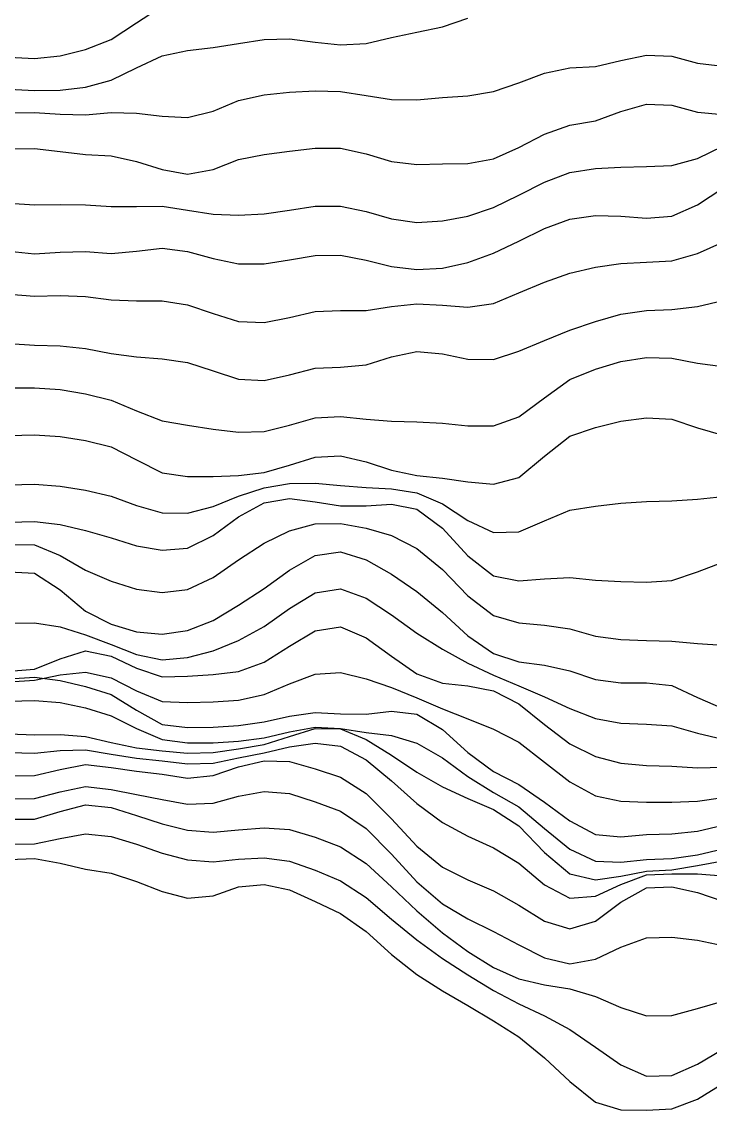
# Model space of a CAD drawing. Header units: metres. Extents: x 0 to 1200, y 54 to 769.
# Drawn here: x 600 to 708.4, y 56.4 to 227.7 of the extents above; entities that cross this region are included whole.
import ezdxf

# ---------------------------------------------------------------- set-up
doc = ezdxf.new("R2010")
doc.units = ezdxf.units.M

msp = doc.modelspace()

# ---------------------------------------------------------------- linework, layer by layer
for p, q in [((618.0594, 227.55228), (622.07275, 230.17538)), ((666.2198, 226.95404), (670.23315, 228.28621)), ((614.046, 224.94087), (618.0594, 227.55228)), ((662.2064, 226.12407), (666.2198, 226.95404)), ((610.03265, 223.36482), (614.046, 224.94087)), ((634.11285, 224.34116), (638.1262, 224.96326)), ((638.1262, 224.96326), (642.1396, 225.0471)), ((642.1396, 225.0471), (646.15295, 224.55505)), ((646.15295, 224.55505), (650.1663, 224.08679)), ((654.1797, 224.32106), (658.19305, 225.27419)), ((658.19305, 225.27419), (662.2064, 226.12407)), ((606.0193, 222.39302), (610.03265, 223.36482)), ((622.07275, 222.39325), (626.0861, 223.2138)), ((626.0861, 223.2138), (630.0995, 223.71039)), ((630.0995, 223.71039), (634.11285, 224.34116)), ((650.1663, 224.08679), (654.1797, 224.32106)), ((597.99255, 222.15741), (602.0059, 221.94489)), ((602.0059, 221.94489), (606.0193, 222.39302)), ((618.0594, 220.49275), (622.07275, 222.39325)), ((690.3, 220.69626), (694.31335, 221.6323)), ((694.31335, 221.6323), (698.3267, 222.46884)), ((698.3267, 222.46884), (702.3401, 222.32353)), ((702.3401, 222.32353), (706.35345, 221.22516)), ((706.35345, 221.22516), (710.3668, 220.73407)), ((614.046, 218.52919), (618.0594, 220.49275)), ((678.2599, 218.10301), (682.27325, 219.62901)), ((682.27325, 219.62901), (686.2866, 220.49947)), ((686.2866, 220.49947), (690.3, 220.69626)), ((610.03265, 217.42883), (614.046, 218.52919)), ((674.2465, 216.76103), (678.2599, 218.10301)), ((597.99255, 217.12523), (602.0059, 216.9296)), ((602.0059, 216.9296), (606.0193, 216.99464)), ((606.0193, 216.99464), (610.03265, 217.42883)), ((634.11285, 215.34836), (638.1262, 216.22064)), ((638.1262, 216.22064), (642.1396, 216.63885)), ((642.1396, 216.63885), (646.15295, 216.88385)), ((646.15295, 216.88385), (650.1663, 216.75122)), ((650.1663, 216.75122), (654.1797, 216.14915)), ((654.1797, 216.14915), (658.19305, 215.50351)), ((666.2198, 215.82397), (670.23315, 216.09892)), ((670.23315, 216.09892), (674.2465, 216.76103)), ((630.0995, 213.69388), (634.11285, 215.34836)), ((658.19305, 215.50351), (662.2064, 215.47153)), ((662.2064, 215.47153), (666.2198, 215.82397)), ((694.31335, 213.60449), (698.3267, 214.74637)), ((698.3267, 214.74637), (702.3401, 214.62657)), ((702.3401, 214.62657), (706.35345, 213.51407)), ((597.99255, 213.4232), (602.0059, 213.48125)), ((602.0059, 213.48125), (606.0193, 213.21173)), ((606.0193, 213.21173), (610.03265, 213.10657)), ((610.03265, 213.10657), (614.046, 213.47836)), ((614.046, 213.47836), (618.0594, 213.36258)), ((618.0594, 213.36258), (622.07275, 212.90137)), ((622.07275, 212.90137), (626.0861, 212.6933)), ((626.0861, 212.6933), (630.0995, 213.69388)), ((690.3, 212.16943), (694.31335, 213.60449)), ((706.35345, 213.51407), (710.3668, 213.13295)), ((682.27325, 210.03499), (686.2866, 211.46606)), ((686.2866, 211.46606), (690.3, 212.16943)), ((678.2599, 207.94946), (682.27325, 210.03499)), ((597.99255, 207.72668), (602.0059, 207.77567)), ((602.0059, 207.77567), (606.0193, 207.33713)), ((606.0193, 207.33713), (610.03265, 206.86409)), ((638.1262, 206.86774), (642.1396, 207.39069)), ((642.1396, 207.39069), (646.15295, 207.8644)), ((646.15295, 207.8644), (650.1663, 207.82834)), ((650.1663, 207.82834), (654.1797, 206.94434)), ((674.2465, 206.16309), (678.2599, 207.94946)), ((706.35345, 206.23529), (710.3668, 208.1447)), ((610.03265, 206.86409), (614.046, 206.66115)), ((614.046, 206.66115), (618.0594, 205.7455)), ((618.0594, 205.7455), (622.07275, 204.502)), ((630.0995, 204.49323), (634.11285, 206.05476)), ((634.11285, 206.05476), (638.1262, 206.86774)), ((654.1797, 206.94434), (658.19305, 205.73232)), ((658.19305, 205.73232), (662.2064, 205.26355)), ((670.23315, 205.41324), (674.2465, 206.16309)), ((702.3401, 205.12502), (706.35345, 206.23529)), ((622.07275, 204.502), (626.0861, 203.75546)), ((626.0861, 203.75546), (630.0995, 204.49323)), ((662.2064, 205.26355), (666.2198, 205.35658)), ((666.2198, 205.35658), (670.23315, 205.41324)), ((682.27325, 202.48856), (686.2866, 204.00136)), ((686.2866, 204.00136), (690.3, 204.62302)), ((690.3, 204.62302), (694.31335, 204.88043)), ((694.31335, 204.88043), (698.3267, 204.94292)), ((698.3267, 204.94292), (702.3401, 205.12502)), ((678.2599, 200.42343), (682.27325, 202.48856)), ((706.35345, 198.92764), (710.3668, 201.5405)), ((597.99255, 199.20944), (602.0059, 198.93349)), ((602.0059, 198.93349), (606.0193, 199.00204)), ((606.0193, 199.00204), (610.03265, 198.94397)), ((610.03265, 198.94397), (614.046, 198.64902)), ((646.15295, 198.71234), (650.1663, 198.72966)), ((650.1663, 198.72966), (654.1797, 197.88191)), ((674.2465, 198.48645), (678.2599, 200.42343)), ((702.3401, 197.12183), (706.35345, 198.92764)), ((614.046, 198.64902), (618.0594, 198.68266)), ((618.0594, 198.68266), (622.07275, 198.71814)), ((622.07275, 198.71814), (626.0861, 198.09637)), ((626.0861, 198.09637), (630.0995, 197.47607)), ((630.0995, 197.47607), (634.11285, 197.29019)), ((634.11285, 197.29019), (638.1262, 197.48424)), ((638.1262, 197.48424), (642.1396, 198.09694)), ((642.1396, 198.09694), (646.15295, 198.71234)), ((654.1797, 197.88191), (658.19305, 196.71808)), ((666.2198, 196.38217), (670.23315, 197.13747)), ((670.23315, 197.13747), (674.2465, 198.48645)), ((686.2866, 196.67514), (690.3, 197.25012)), ((690.3, 197.25012), (694.31335, 197.12665)), ((694.31335, 197.12665), (698.3267, 196.84528)), ((698.3267, 196.84528), (702.3401, 197.12183)), ((658.19305, 196.71808), (662.2064, 196.15073)), ((662.2064, 196.15073), (666.2198, 196.38217)), ((682.27325, 195.19655), (686.2866, 196.67514)), ((678.2599, 193.21956), (682.27325, 195.19655)), ((618.0594, 191.65695), (622.07275, 192.13054)), ((622.07275, 192.13054), (626.0861, 191.57626)), ((674.2465, 191.2996), (678.2599, 193.21956)), ((706.35345, 191.24643), (710.3668, 193.04369)), ((597.99255, 191.60876), (602.0059, 191.2331)), ((602.0059, 191.2331), (606.0193, 191.4828)), ((606.0193, 191.4828), (610.03265, 191.58615)), ((610.03265, 191.58615), (614.046, 191.2907)), ((614.046, 191.2907), (618.0594, 191.65695)), ((626.0861, 191.57626), (630.0995, 190.48228)), ((630.0995, 190.48228), (634.11285, 189.6604)), ((638.1262, 189.62099), (642.1396, 190.26997)), ((642.1396, 190.26997), (646.15295, 190.94672)), ((646.15295, 190.94672), (650.1663, 190.98207)), ((650.1663, 190.98207), (654.1797, 190.21983)), ((654.1797, 190.21983), (658.19305, 189.2313)), ((670.23315, 189.8533), (674.2465, 191.2996)), ((702.3401, 190.11722), (706.35345, 191.24643)), ((634.11285, 189.6604), (638.1262, 189.62099)), ((658.19305, 189.2313), (662.2064, 188.73013)), ((662.2064, 188.73013), (666.2198, 188.97461)), ((666.2198, 188.97461), (670.23315, 189.8533)), ((686.2866, 188.1705), (690.3, 189.10962)), ((690.3, 189.10962), (694.31335, 189.67303)), ((694.31335, 189.67303), (698.3267, 189.90648)), ((698.3267, 189.90648), (702.3401, 190.11722)), ((678.2599, 185.05423), (682.27325, 186.74475)), ((682.27325, 186.74475), (686.2866, 188.1705)), ((674.2465, 183.40921), (678.2599, 185.05423)), ((597.99255, 184.86841), (602.0059, 184.55301)), ((602.0059, 184.55301), (606.0193, 184.63052)), ((606.0193, 184.63052), (610.03265, 184.49376)), ((610.03265, 184.49376), (614.046, 183.97662)), ((614.046, 183.97662), (618.0594, 183.83598)), ((618.0594, 183.83598), (622.07275, 183.80595)), ((622.07275, 183.80595), (626.0861, 183.16283)), ((658.19305, 182.90233), (662.2064, 183.31921)), ((662.2064, 183.31921), (666.2198, 183.13028)), ((670.23315, 182.84116), (674.2465, 183.40921)), ((706.35345, 182.94333), (710.3668, 183.87997)), ((626.0861, 183.16283), (630.0995, 181.82266)), ((630.0995, 181.82266), (634.11285, 180.58977)), ((642.1396, 181.19478), (646.15295, 182.1352)), ((646.15295, 182.1352), (650.1663, 182.28189)), ((650.1663, 182.28189), (654.1797, 182.31818)), ((654.1797, 182.31818), (658.19305, 182.90233)), ((666.2198, 183.13028), (670.23315, 182.84116)), ((690.3, 180.5855), (694.31335, 181.69615)), ((694.31335, 181.69615), (698.3267, 182.29291)), ((698.3267, 182.29291), (702.3401, 182.43509)), ((702.3401, 182.43509), (706.35345, 182.94333)), ((634.11285, 180.58977), (638.1262, 180.3895)), ((638.1262, 180.3895), (642.1396, 181.19478)), ((686.2866, 179.2133), (690.3, 180.5855)), ((682.27325, 177.56108), (686.2866, 179.2133)), ((597.99255, 177.12115), (602.0059, 176.83981)), ((602.0059, 176.83981), (606.0193, 176.74402)), ((606.0193, 176.74402), (610.03265, 176.33975)), ((678.2599, 175.91032), (682.27325, 177.56108)), ((610.03265, 176.33975), (614.046, 175.55125)), ((614.046, 175.55125), (618.0594, 175.01099)), ((618.0594, 175.01099), (622.07275, 174.6727)), ((654.1797, 173.75212), (658.19305, 174.99083)), ((658.19305, 174.99083), (662.2064, 175.81621)), ((662.2064, 175.81621), (666.2198, 175.46185)), ((666.2198, 175.46185), (670.23315, 174.61101)), ((674.2465, 174.59549), (678.2599, 175.91032)), ((694.31335, 174.2699), (698.3267, 174.89514)), ((698.3267, 174.89514), (702.3401, 174.79782)), ((702.3401, 174.79782), (706.35345, 174.01666)), ((622.07275, 174.6727), (626.0861, 174.09073)), ((626.0861, 174.09073), (630.0995, 172.79398)), ((642.1396, 172.15631), (646.15295, 173.20827)), ((646.15295, 173.20827), (650.1663, 173.39575)), ((650.1663, 173.39575), (654.1797, 173.75212)), ((670.23315, 174.61101), (674.2465, 174.59549)), ((686.2866, 171.457), (690.3, 173.06532)), ((690.3, 173.06532), (694.31335, 174.2699)), ((706.35345, 174.01666), (710.3668, 173.4714)), ((630.0995, 172.79398), (634.11285, 171.49515)), ((634.11285, 171.49515), (638.1262, 171.27231)), ((638.1262, 171.27231), (642.1396, 172.15631)), ((682.27325, 168.57274), (686.2866, 171.457)), ((597.99255, 170.13174), (602.0059, 170.10284)), ((602.0059, 170.10284), (606.0193, 169.8362)), ((606.0193, 169.8362), (610.03265, 169.2034)), ((610.03265, 169.2034), (614.046, 168.1619)), ((614.046, 168.1619), (618.0594, 166.48877)), ((678.2599, 165.5365), (682.27325, 168.57274)), ((618.0594, 166.48877), (622.07275, 164.92026)), ((622.07275, 164.92026), (626.0861, 164.22693)), ((642.1396, 164.268), (646.15295, 165.41736)), ((646.15295, 165.41736), (650.1663, 165.63362)), ((650.1663, 165.63362), (654.1797, 165.17805)), ((654.1797, 165.17805), (658.19305, 164.86465)), ((658.19305, 164.86465), (662.2064, 164.77933)), ((662.2064, 164.77933), (666.2198, 164.58191)), ((666.2198, 164.58191), (670.23315, 164.1665)), ((674.2465, 164.16342), (678.2599, 165.5365)), ((690.3, 163.90353), (694.31335, 164.88823)), ((694.31335, 164.88823), (698.3267, 165.39166)), ((698.3267, 165.39166), (702.3401, 165.17093)), ((702.3401, 165.17093), (706.35345, 163.8178)), ((626.0861, 164.22693), (630.0995, 163.6275)), ((630.0995, 163.6275), (634.11285, 163.14842)), ((634.11285, 163.14842), (638.1262, 163.27374)), ((638.1262, 163.27374), (642.1396, 164.268)), ((670.23315, 164.1665), (674.2465, 164.16342)), ((686.2866, 162.5312), (690.3, 163.90353)), ((706.35345, 163.8178), (710.3668, 162.65793)), ((597.99255, 162.61563), (602.0059, 162.73233)), ((602.0059, 162.73233), (606.0193, 162.44907)), ((606.0193, 162.44907), (610.03265, 161.83456)), ((610.03265, 161.83456), (614.046, 160.84485)), ((682.27325, 159.39346), (686.2866, 162.5312)), ((614.046, 160.84485), (618.0594, 158.77403)), ((646.15295, 159.1879), (650.1663, 159.4247)), ((650.1663, 159.4247), (654.1797, 158.47539)), ((678.2599, 156.0139), (682.27325, 159.39346)), ((618.0594, 158.77403), (622.07275, 156.74438)), ((638.1262, 156.79477), (642.1396, 157.9479)), ((642.1396, 157.9479), (646.15295, 159.1879)), ((654.1797, 158.47539), (658.19305, 157.17532)), ((622.07275, 156.74438), (626.0861, 156.17096)), ((626.0861, 156.17096), (630.0995, 156.14491)), ((630.0995, 156.14491), (634.11285, 156.31393)), ((634.11285, 156.31393), (638.1262, 156.79477)), ((658.19305, 157.17532), (662.2064, 156.3424)), ((662.2064, 156.3424), (666.2198, 155.88593)), ((674.2465, 154.95901), (678.2599, 156.0139)), ((597.99255, 154.88266), (602.0059, 154.97037)), ((602.0059, 154.97037), (606.0193, 154.65616)), ((606.0193, 154.65616), (610.03265, 153.99945)), ((634.11285, 153.07883), (638.1262, 154.38335)), ((638.1262, 154.38335), (642.1396, 155.05934)), ((642.1396, 155.05934), (646.15295, 155.11134)), ((646.15295, 155.11134), (650.1663, 154.7772)), ((650.1663, 154.7772), (654.1797, 154.4341)), ((654.1797, 154.4341), (658.19305, 154.20947)), ((658.19305, 154.20947), (662.2064, 153.59549)), ((666.2198, 155.88593), (670.23315, 155.32071)), ((670.23315, 155.32071), (674.2465, 154.95901)), ((610.03265, 153.99945), (614.046, 153.04999)), ((614.046, 153.04999), (618.0594, 151.61676)), ((630.0995, 151.46031), (634.11285, 153.07883)), ((638.1262, 152.0409), (642.1396, 152.72523)), ((642.1396, 152.72523), (646.15295, 152.1984)), ((662.2064, 153.59549), (666.2198, 151.873)), ((702.3401, 152.31767), (706.35345, 152.59644)), ((706.35345, 152.59644), (710.3668, 153.04451)), ((618.0594, 151.61676), (622.07275, 150.44554)), ((626.0861, 150.39801), (630.0995, 151.46031)), ((634.11285, 149.80164), (638.1262, 152.0409)), ((646.15295, 152.1984), (650.1663, 151.55286)), ((650.1663, 151.55286), (654.1797, 151.535)), ((654.1797, 151.535), (658.19305, 151.8112)), ((658.19305, 151.8112), (662.2064, 151.00124)), ((662.2064, 151.00124), (666.2198, 148.0315)), ((666.2198, 151.873), (670.23315, 149.26047)), ((682.27325, 149.18416), (686.2866, 150.87286)), ((686.2866, 150.87286), (690.3, 151.48169)), ((690.3, 151.48169), (694.31335, 151.9726)), ((694.31335, 151.9726), (698.3267, 152.2449)), ((698.3267, 152.2449), (702.3401, 152.31767)), ((597.99255, 148.9906), (602.0059, 149.08716)), ((602.0059, 149.08716), (606.0193, 148.61026)), ((622.07275, 150.44554), (626.0861, 150.39801)), ((630.0995, 146.87822), (634.11285, 149.80164)), ((670.23315, 149.26047), (674.2465, 147.35594)), ((678.2599, 147.43536), (682.27325, 149.18416)), ((606.0193, 148.61026), (610.03265, 147.68246)), ((610.03265, 147.68246), (614.046, 146.48885)), ((638.1262, 145.65625), (642.1396, 147.63689)), ((642.1396, 147.63689), (646.15295, 148.72192)), ((646.15295, 148.72192), (650.1663, 148.75562)), ((650.1663, 148.75562), (654.1797, 148.03827)), ((654.1797, 148.03827), (658.19305, 146.86163)), ((666.2198, 148.0315), (670.23315, 143.68805)), ((674.2465, 147.35594), (678.2599, 147.43536)), ((614.046, 146.48885), (618.0594, 145.26761)), ((626.0861, 144.89223), (630.0995, 146.87822)), ((634.11285, 143.03777), (638.1262, 145.65625)), ((658.19305, 146.86163), (662.2064, 144.85379)), ((597.99255, 145.44981), (602.0059, 145.39172)), ((602.0059, 145.39172), (606.0193, 143.73349)), ((618.0594, 145.26761), (622.07275, 144.56483)), ((622.07275, 144.56483), (626.0861, 144.89223)), ((646.15295, 143.72276), (650.1663, 144.29063)), ((650.1663, 144.29063), (654.1797, 143.04291)), ((662.2064, 144.85379), (666.2198, 141.53314)), ((606.0193, 143.73349), (610.03265, 141.44098)), ((630.0995, 140.2522), (634.11285, 143.03777)), ((642.1396, 141.40892), (646.15295, 143.72276)), ((654.1797, 143.04291), (658.19305, 140.80347)), ((670.23315, 143.68805), (674.2465, 140.52364)), ((706.35345, 141.17), (710.3668, 142.67238)), ((597.99255, 141.17232), (602.0059, 140.95584)), ((602.0059, 140.95584), (606.0193, 138.33699)), ((610.03265, 141.44098), (614.046, 139.71478)), ((638.1262, 138.555), (642.1396, 141.40892)), ((658.19305, 140.80347), (662.2064, 138.05367)), ((666.2198, 141.53314), (670.23315, 137.37592)), ((674.2465, 140.52364), (678.2599, 139.77046)), ((702.3401, 139.79839), (706.35345, 141.17)), ((614.046, 139.71478), (618.0594, 138.44748)), ((626.0861, 138.38847), (630.0995, 140.2522)), ((678.2599, 139.77046), (682.27325, 140.04788)), ((682.27325, 140.04788), (686.2866, 140.272)), ((686.2866, 140.272), (690.3, 139.87592)), ((690.3, 139.87592), (694.31335, 139.64105)), ((694.31335, 139.64105), (698.3267, 139.55032)), ((698.3267, 139.55032), (702.3401, 139.79839)), ((606.0193, 138.33699), (610.03265, 134.97653)), ((618.0594, 138.44748), (622.07275, 137.8956)), ((622.07275, 137.8956), (626.0861, 138.38847)), ((634.11285, 135.89658), (638.1262, 138.555)), ((642.1396, 135.39894), (646.15295, 137.85132)), ((646.15295, 137.85132), (650.1663, 138.48723)), ((650.1663, 138.48723), (654.1797, 137.0116)), ((662.2064, 138.05367), (666.2198, 134.77057)), ((670.23315, 137.37592), (674.2465, 134.26846)), ((630.0995, 133.4903), (634.11285, 135.89658)), ((638.1262, 132.57114), (642.1396, 135.39894)), ((654.1797, 137.0116), (658.19305, 134.38309)), ((610.03265, 134.97653), (614.046, 132.92465)), ((658.19305, 134.38309), (662.2064, 131.52316)), ((666.2198, 134.77057), (670.23315, 131.09819)), ((674.2465, 134.26846), (678.2599, 133.1142)), ((597.99255, 133.0865), (602.0059, 133.12418)), ((602.0059, 133.12418), (606.0193, 132.48325)), ((606.0193, 132.48325), (610.03265, 131.25809)), ((614.046, 132.92465), (618.0594, 131.72397)), ((626.0861, 131.9084), (630.0995, 133.4903)), ((634.11285, 130.34363), (638.1262, 132.57114)), ((646.15295, 131.86441), (650.1663, 132.48737)), ((650.1663, 132.48737), (654.1797, 130.79361)), ((678.2599, 133.1142), (682.27325, 132.76643)), ((682.27325, 132.76643), (686.2866, 132.2004)), ((686.2866, 132.2004), (690.3, 131.06354)), ((610.03265, 131.25809), (614.046, 129.70802)), ((618.0594, 131.72397), (622.07275, 131.3375)), ((622.07275, 131.3375), (626.0861, 131.9084)), ((630.0995, 128.71706), (634.11285, 130.34363)), ((642.1396, 129.46461), (646.15295, 131.86441)), ((654.1797, 130.79361), (658.19305, 127.87512)), ((662.2064, 131.52316), (666.2198, 128.97878)), ((670.23315, 131.09819), (674.2465, 128.28896)), ((690.3, 131.06354), (694.31335, 130.50668)), ((694.31335, 130.50668), (698.3267, 130.3566)), ((698.3267, 130.3566), (702.3401, 130.26169)), ((702.3401, 130.26169), (706.35345, 129.88928)), ((606.0193, 127.487854), (610.03265, 128.75583)), ((610.03265, 128.75583), (614.046, 127.8754)), ((614.046, 129.70802), (618.0594, 128.16248)), ((626.0861, 127.671234), (630.0995, 128.71706)), ((638.1262, 126.94368), (642.1396, 129.46461)), ((666.2198, 128.97878), (670.23315, 126.76827)), ((706.35345, 129.88928), (710.3668, 129.64551)), ((602.0059, 125.85214), (606.0193, 127.487854)), ((614.046, 127.8754), (618.0594, 126.02074)), ((618.0594, 128.16248), (622.07275, 127.3006)), ((622.07275, 127.3006), (626.0861, 127.671234)), ((634.11285, 125.5012), (638.1262, 126.94368)), ((658.19305, 127.87512), (662.2064, 125.10898)), ((674.2465, 128.28896), (678.2599, 127.008675)), ((678.2599, 127.008675), (682.27325, 126.45565)), ((597.99255, 125.53108), (602.0059, 125.85214)), ((606.0193, 124.938705), (610.03265, 125.39436)), ((610.03265, 125.39436), (614.046, 124.45559)), ((618.0594, 126.02074), (622.07275, 124.64523)), ((630.0995, 125.007164), (634.11285, 125.5012)), ((642.1396, 123.544266), (646.15295, 125.066154)), ((646.15295, 125.066154), (650.1663, 125.29773)), ((650.1663, 125.29773), (654.1797, 124.32428)), ((662.2064, 125.10898), (666.2198, 123.61836)), ((670.23315, 126.76827), (674.2465, 124.88544)), ((682.27325, 126.45565), (686.2866, 125.607605)), ((686.2866, 125.607605), (690.3, 124.22506)), ((597.99255, 124.311615), (602.0059, 124.56082)), ((597.99255, 123.833084), (602.0059, 124.125336)), ((602.0059, 124.125336), (606.0193, 124.938705)), ((602.0059, 124.56082), (606.0193, 124.065926)), ((606.0193, 124.065926), (610.03265, 123.12956)), ((614.046, 124.45559), (618.0594, 122.456154)), ((622.07275, 124.64523), (626.0861, 124.73107)), ((626.0861, 124.73107), (630.0995, 125.007164)), ((638.1262, 121.87273), (642.1396, 123.544266)), ((654.1797, 124.32428), (658.19305, 122.955376)), ((666.2198, 123.61836), (670.23315, 123.223595)), ((674.2465, 124.88544), (678.2599, 123.23534)), ((690.3, 124.22506), (694.31335, 123.70381)), ((694.31335, 123.70381), (698.3267, 123.66798)), ((698.3267, 123.66798), (702.3401, 123.29348)), ((610.03265, 123.12956), (614.046, 121.84235)), ((614.046, 121.84235), (618.0594, 119.41414)), ((618.0594, 122.456154), (622.07275, 120.76262)), ((634.11285, 120.96173), (638.1262, 121.87273)), ((658.19305, 122.955376), (662.2064, 121.3172)), ((670.23315, 123.223595), (674.2465, 122.4556)), ((674.2465, 122.4556), (678.2599, 120.362)), ((678.2599, 123.23534), (682.27325, 121.47341)), ((702.3401, 123.29348), (706.35345, 121.410835)), ((597.99255, 120.81968), (602.0059, 120.936676)), ((602.0059, 120.936676), (606.0193, 120.576866)), ((606.0193, 120.576866), (610.03265, 119.76085)), ((622.07275, 120.76262), (626.0861, 120.607376)), ((626.0861, 120.607376), (630.0995, 120.7193)), ((630.0995, 120.7193), (634.11285, 120.96173)), ((662.2064, 121.3172), (666.2198, 119.61888)), ((678.2599, 120.362), (682.27325, 117.13967)), ((682.27325, 121.47341), (686.2866, 119.66219)), ((706.35345, 121.410835), (710.3668, 119.66634)), ((610.03265, 119.76085), (614.046, 118.49359)), ((614.046, 118.49359), (618.0594, 116.530365)), ((618.0594, 119.41414), (622.07275, 117.144226)), ((638.1262, 117.57506), (642.1396, 118.456345)), ((642.1396, 118.456345), (646.15295, 119.03246)), ((646.15295, 119.03246), (650.1663, 118.81264)), ((650.1663, 118.81264), (654.1797, 118.73763)), ((654.1797, 118.73763), (658.19305, 119.250854)), ((658.19305, 119.250854), (662.2064, 118.77627)), ((662.2064, 118.77627), (666.2198, 116.33847)), ((666.2198, 119.61888), (670.23315, 118.039925)), ((686.2866, 119.66219), (690.3, 118.075195)), ((618.0594, 116.530365), (622.07275, 114.79654)), ((622.07275, 117.144226), (626.0861, 116.65073)), ((626.0861, 116.65073), (630.0995, 116.72437)), ((630.0995, 116.72437), (634.11285, 116.973434)), ((634.11285, 116.973434), (638.1262, 117.57506)), ((642.1396, 115.95696), (646.15295, 116.69327)), ((642.1396, 115.24336), (646.15295, 116.51053)), ((646.15295, 116.69327), (650.1663, 116.48772)), ((646.15295, 116.51053), (650.1663, 116.45958)), ((670.23315, 118.039925), (674.2465, 116.419235)), ((682.27325, 117.13967), (686.2866, 114.095726)), ((690.3, 118.075195), (694.31335, 117.36251)), ((694.31335, 117.36251), (698.3267, 117.19631)), ((698.3267, 117.19631), (702.3401, 116.94648)), ((702.3401, 116.94648), (706.35345, 115.79325)), ((597.99255, 115.65526), (602.0059, 115.52946)), ((602.0059, 115.52946), (606.0193, 115.58342)), ((606.0193, 115.58342), (610.03265, 115.25394)), ((610.03265, 115.25394), (614.046, 114.30406)), ((622.07275, 114.79654), (626.0861, 114.27325)), ((634.11285, 114.53242), (638.1262, 115.041245)), ((638.1262, 115.041245), (642.1396, 115.95696)), ((638.1262, 113.97266), (642.1396, 115.24336)), ((650.1663, 116.48772), (654.1797, 115.85111)), ((650.1663, 116.45958), (654.1797, 114.76277)), ((654.1797, 115.85111), (658.19305, 115.37962)), ((658.19305, 115.37962), (662.2064, 114.2234)), ((666.2198, 116.33847), (670.23315, 112.733475)), ((674.2465, 116.419235), (678.2599, 114.33761)), ((706.35345, 115.79325), (710.3668, 114.82701)), ((606.0193, 113.0224), (610.03265, 113.14014)), ((610.03265, 113.14014), (614.046, 112.45954)), ((614.046, 114.30406), (618.0594, 113.48114)), ((618.0594, 113.48114), (622.07275, 112.9928)), ((626.0861, 114.27325), (630.0995, 114.26143)), ((630.0995, 114.26143), (634.11285, 114.53242)), ((630.0995, 112.732124), (634.11285, 113.32362)), ((634.11285, 113.32362), (638.1262, 113.97266)), ((638.1262, 112.6935), (642.1396, 113.603134)), ((642.1396, 113.603134), (646.15295, 114.17343)), ((646.15295, 114.17343), (650.1663, 113.71466)), ((650.1663, 113.71466), (654.1797, 111.56407)), ((654.1797, 114.76277), (658.19305, 112.29644)), ((662.2064, 114.2234), (666.2198, 111.89816)), ((678.2599, 114.33761), (682.27325, 111.20832)), ((686.2866, 114.095726), (690.3, 112.11459)), ((597.99255, 112.70903), (602.0059, 112.61385)), ((602.0059, 112.61385), (606.0193, 113.0224)), ((614.046, 112.45954), (618.0594, 111.82303)), ((618.0594, 111.82303), (622.07275, 111.39958)), ((622.07275, 112.9928), (626.0861, 112.64934)), ((622.07275, 111.39958), (626.0861, 110.91857)), ((626.0861, 112.64934), (630.0995, 112.732124)), ((630.0995, 111.057076), (634.11285, 111.904495)), ((634.11285, 111.904495), (638.1262, 112.6935)), ((634.11285, 110.45732), (638.1262, 111.404854)), ((638.1262, 111.404854), (642.1396, 111.30376)), ((654.1797, 111.56407), (658.19305, 108.26788)), ((658.19305, 112.29644), (662.2064, 109.63664)), ((666.2198, 111.89816), (670.23315, 108.96944)), ((670.23315, 112.733475), (674.2465, 109.741714)), ((690.3, 112.11459), (694.31335, 111.05165)), ((602.0059, 109.10486), (606.0193, 110.07341)), ((606.0193, 110.07341), (610.03265, 110.82406)), ((610.03265, 110.82406), (614.046, 110.369865)), ((614.046, 110.369865), (618.0594, 109.7746)), ((618.0594, 109.7746), (622.07275, 109.30514)), ((626.0861, 110.91857), (630.0995, 111.057076)), ((630.0995, 109.11509), (634.11285, 110.45732)), ((642.1396, 111.30376), (646.15295, 110.176575)), ((646.15295, 110.176575), (650.1663, 108.86589)), ((674.2465, 109.741714), (678.2599, 107.716)), ((682.27325, 111.20832), (686.2866, 108.08848)), ((694.31335, 111.05165), (698.3267, 110.66628)), ((698.3267, 110.66628), (702.3401, 110.56628)), ((702.3401, 110.56628), (706.35345, 110.3412)), ((706.35345, 110.3412), (710.3668, 110.42985)), ((597.99255, 109.043274), (602.0059, 109.10486)), ((622.07275, 109.30514), (626.0861, 108.71073)), ((626.0861, 108.71073), (630.0995, 109.11509)), ((650.1663, 108.86589), (654.1797, 106.29468)), ((658.19305, 108.26788), (662.2064, 104.69062)), ((662.2064, 109.63664), (666.2198, 107.30859)), ((670.23315, 108.96944), (674.2465, 106.4338)), ((686.2866, 108.08848), (690.3, 105.91678)), ((602.0059, 105.47777), (606.0193, 106.533966)), ((606.0193, 106.533966), (610.03265, 107.370575)), ((610.03265, 107.370575), (614.046, 106.9037)), ((614.046, 106.9037), (618.0594, 106.09325)), ((634.11285, 105.84111), (638.1262, 106.57872)), ((638.1262, 106.57872), (642.1396, 106.29904)), ((642.1396, 106.29904), (646.15295, 104.96747)), ((654.1797, 106.29468), (658.19305, 102.27936)), ((666.2198, 107.30859), (670.23315, 105.496475)), ((674.2465, 106.4338), (678.2599, 104.184006)), ((678.2599, 107.716), (682.27325, 104.903404)), ((597.99255, 105.431755), (602.0059, 105.47777)), ((618.0594, 106.09325), (622.07275, 105.347885)), ((622.07275, 105.347885), (626.0861, 104.5871)), ((626.0861, 104.5871), (630.0995, 104.76745)), ((630.0995, 104.76745), (634.11285, 105.84111)), ((646.15295, 104.96747), (650.1663, 103.48178)), ((662.2064, 104.69062), (666.2198, 101.68972)), ((670.23315, 105.496475), (674.2465, 103.76248)), ((682.27325, 104.903404), (686.2866, 101.951225)), ((690.3, 105.91678), (694.31335, 105.051956)), ((694.31335, 105.051956), (698.3267, 104.91907)), ((698.3267, 104.91907), (702.3401, 104.9155)), ((702.3401, 104.9155), (706.35345, 105.0613)), ((706.35345, 105.0613), (710.3668, 105.652664)), ((602.0059, 102.221375), (606.0193, 103.44162)), ((606.0193, 103.44162), (610.03265, 104.47905)), ((610.03265, 104.47905), (614.046, 104.076904)), ((614.046, 104.076904), (618.0594, 102.83568)), ((618.0594, 102.83568), (622.07275, 101.508766)), ((650.1663, 103.48178), (654.1797, 100.78215)), ((674.2465, 103.76248), (678.2599, 101.18924)), ((678.2599, 104.184006), (682.27325, 100.7654)), ((597.99255, 102.24519), (602.0059, 102.221375)), ((622.07275, 101.508766), (626.0861, 100.49577)), ((658.19305, 102.27936), (662.2064, 98.00203)), ((666.2198, 101.68972), (670.23315, 99.57889)), ((678.2599, 101.18924), (682.27325, 96.97256)), ((686.2866, 101.951225), (690.3, 99.80146)), ((706.35345, 100.36422), (710.3668, 101.29342)), ((606.0193, 99.19823), (610.03265, 99.906815)), ((610.03265, 99.906815), (614.046, 99.53261)), ((614.046, 99.53261), (618.0594, 98.29443)), ((626.0861, 100.49577), (630.0995, 100.17752)), ((630.0995, 100.17752), (634.11285, 100.5585)), ((634.11285, 100.5585), (638.1262, 100.88705)), ((638.1262, 100.88705), (642.1396, 100.59447)), ((642.1396, 100.59447), (646.15295, 99.390335)), ((646.15295, 99.390335), (650.1663, 97.886246)), ((654.1797, 100.78215), (658.19305, 96.708435)), ((670.23315, 99.57889), (674.2465, 97.72672)), ((682.27325, 100.7654), (686.2866, 97.51529)), ((690.3, 99.80146), (694.31335, 99.45735)), ((694.31335, 99.45735), (698.3267, 99.810455)), ((698.3267, 99.810455), (702.3401, 99.92045)), ((702.3401, 99.92045), (706.35345, 100.36422)), ((597.99255, 98.30068), (602.0059, 98.328094)), ((602.0059, 98.328094), (606.0193, 99.19823)), ((618.0594, 98.29443), (622.07275, 96.89059)), ((650.1663, 97.886246), (654.1797, 95.26095)), ((662.2064, 98.00203), (666.2198, 94.6811)), ((674.2465, 97.72672), (678.2599, 95.32021)), ((597.99255, 95.887024), (602.0059, 96.051094)), ((602.0059, 96.051094), (606.0193, 95.33529)), ((622.07275, 96.89059), (626.0861, 95.81883)), ((630.0995, 95.53674), (634.11285, 95.9599)), ((634.11285, 95.9599), (638.1262, 96.14039)), ((638.1262, 96.14039), (642.1396, 95.61498)), ((658.19305, 96.708435), (662.2064, 92.39099)), ((682.27325, 96.97256), (686.2866, 93.63045)), ((686.2866, 97.51529), (690.3, 95.6223)), ((698.3267, 95.91165), (702.3401, 96.06309)), ((702.3401, 96.06309), (706.35345, 96.64314)), ((706.35345, 96.64314), (710.3668, 97.584114)), ((606.0193, 95.33529), (610.03265, 94.38728)), ((610.03265, 94.38728), (614.046, 93.71532)), ((626.0861, 95.81883), (630.0995, 95.53674)), ((642.1396, 95.61498), (646.15295, 94.1826)), ((654.1797, 95.26095), (658.19305, 91.59826)), ((666.2198, 94.6811), (670.23315, 92.680786)), ((678.2599, 95.32021), (682.27325, 91.925285)), ((690.3, 95.6223), (694.31335, 95.47453)), ((694.31335, 95.47453), (698.3267, 95.91165)), ((698.3267, 94.05272), (702.3401, 94.27508)), ((702.3401, 94.27508), (706.35345, 94.95552)), ((706.35345, 94.95552), (710.3668, 95.690605)), ((614.046, 93.71532), (618.0594, 92.41394)), ((646.15295, 94.1826), (650.1663, 92.509766)), ((670.23315, 92.680786), (674.2465, 90.92966)), ((686.2866, 93.63045), (690.3, 92.686386)), ((690.3, 92.686386), (694.31335, 93.27024)), ((694.31335, 93.27024), (698.3267, 94.05272)), ((694.31335, 91.929405), (698.3267, 93.45175)), ((698.3267, 93.45175), (702.3401, 93.63468)), ((702.3401, 93.63468), (706.35345, 93.61125)), ((706.35345, 93.61125), (710.3668, 93.32372)), ((618.0594, 92.41394), (622.07275, 90.877106)), ((622.07275, 90.877106), (626.0861, 89.77868)), ((630.0995, 90.18092), (634.11285, 91.563774)), ((634.11285, 91.563774), (638.1262, 91.96546)), ((638.1262, 91.96546), (642.1396, 91.130875)), ((642.1396, 91.130875), (646.15295, 89.29928)), ((650.1663, 92.509766), (654.1797, 89.886505)), ((658.19305, 91.59826), (662.2064, 87.78313)), ((662.2064, 92.39099), (666.2198, 88.89955)), ((674.2465, 90.92966), (678.2599, 88.71521)), ((682.27325, 91.925285), (686.2866, 89.777504)), ((690.3, 90.10515), (694.31335, 91.929405)), ((694.31335, 89.145905), (698.3267, 91.44985)), ((698.3267, 91.44985), (702.3401, 91.56189)), ((702.3401, 91.56189), (706.35345, 90.6749)), ((626.0861, 89.77868), (630.0995, 90.18092)), ((646.15295, 89.29928), (650.1663, 87.38138)), ((654.1797, 89.886505), (658.19305, 86.50626)), ((686.2866, 89.777504), (690.3, 90.10515)), ((690.3, 86.18683), (694.31335, 89.145905)), ((706.35345, 90.6749), (710.3668, 89.35025)), ((650.1663, 87.38138), (654.1797, 84.53038)), ((662.2064, 87.78313), (666.2198, 84.329865)), ((666.2198, 88.89955), (670.23315, 86.574135)), ((678.2599, 88.71521), (682.27325, 86.16406)), ((658.19305, 86.50626), (662.2064, 83.222435)), ((670.23315, 86.574135), (674.2465, 84.553474)), ((682.27325, 86.16406), (686.2866, 84.99575)), ((686.2866, 84.99575), (690.3, 86.18683)), ((654.1797, 84.53038), (658.19305, 80.94211)), ((666.2198, 84.329865), (670.23315, 81.41222)), ((674.2465, 84.553474), (678.2599, 82.43768)), ((662.2064, 83.222435), (666.2198, 80.31033)), ((678.2599, 82.43768), (682.27325, 80.3879)), ((694.31335, 82.09703), (698.3267, 83.562035)), ((698.3267, 83.562035), (702.3401, 83.653076)), ((702.3401, 83.653076), (706.35345, 83.179436)), ((706.35345, 83.179436), (710.3668, 82.355736)), ((658.19305, 80.94211), (662.2064, 77.78809)), ((670.23315, 81.41222), (674.2465, 78.87898)), ((690.3, 80.20847), (694.31335, 82.09703)), ((666.2198, 80.31033), (670.23315, 77.71051)), ((674.2465, 78.87898), (678.2599, 77.11131)), ((682.27325, 80.3879), (686.2866, 79.48815)), ((686.2866, 79.48815), (690.3, 80.20847)), ((662.2064, 77.78809), (666.2198, 75.23894)), ((670.23315, 77.71051), (674.2465, 75.24315)), ((678.2599, 77.11131), (682.27325, 76.17671)), ((682.27325, 76.17671), (686.2866, 75.51777)), ((686.2866, 75.51777), (690.3, 74.337944)), ((666.2198, 75.23894), (670.23315, 72.8843)), ((674.2465, 75.24315), (678.2599, 73.176674)), ((690.3, 74.337944), (694.31335, 72.573746)), ((670.23315, 72.8843), (674.2465, 70.47482)), ((678.2599, 73.176674), (682.27325, 71.27425)), ((694.31335, 72.573746), (698.3267, 71.27413)), ((702.3401, 71.333664), (706.35345, 72.433624)), ((706.35345, 72.433624), (710.3668, 73.5791)), ((674.2465, 70.47482), (678.2599, 67.95305)), ((682.27325, 71.27425), (686.2866, 69.13351)), ((698.3267, 71.27413), (702.3401, 71.333664)), ((686.2866, 69.13351), (690.3, 66.366776)), ((678.2599, 67.95305), (682.27325, 64.658394)), ((690.3, 66.366776), (694.31335, 63.555367)), ((706.35345, 63.68136), (710.3668, 66.01443)), ((682.27325, 64.658394), (686.2866, 60.958397)), ((694.31335, 63.555367), (698.3267, 61.798767)), ((702.3401, 61.91503), (706.35345, 63.68136)), ((698.3267, 61.798767), (702.3401, 61.91503)), ((686.2866, 60.958397), (690.3, 57.672638)), ((706.35345, 58.161613), (710.3668, 60.608017)), ((690.3, 57.672638), (694.31335, 56.49318)), ((698.3267, 56.42447), (702.3401, 56.66964)), ((702.3401, 56.66964), (706.35345, 58.161613)), ((694.31335, 56.49318), (698.3267, 56.42447))]:
    msp.add_line(p, q)

doc.saveas('drawing.dxf')
